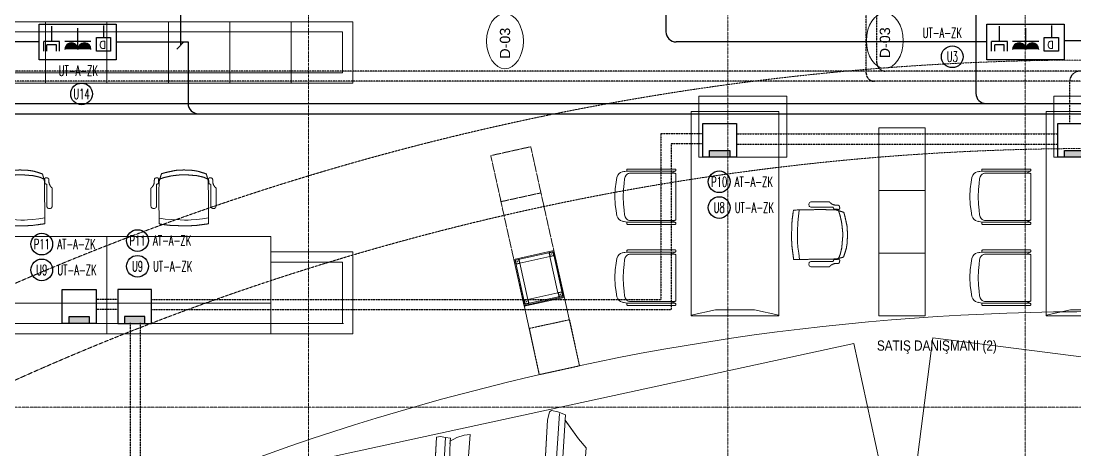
# Model space of a CAD drawing. Extents: x -1439 to 23780, y -1362 to 4476.
# Drawn here: x 3042 to 4071, y 1943 to 2362 of the extents above; entities that cross this region are included whole.
import ezdxf
from ezdxf.enums import TextEntityAlignment as Align

# ---------------------------------------------------------------- set-up
doc = ezdxf.new("R2010")
doc.units = 0
doc.header["$MEASUREMENT"] = 0
for name, pattern in [('Audi$0$DASHDOT2', [0.5, 0.25, -0.125, 0, -0.125]), ('Audi$0$DOT2', [0.125, 0, -0.125]), ('Audi$0$HIDDEN', [0.375, 0.25, -0.125]), ('DASHED2', [0.375, 0.25, -0.125])]:
    doc.linetypes.add(name, pattern=pattern)
doc.layers.get('0').update_dxf_attribs({"color": 9, "lineweight": 9})
for name, color, linetype, lineweight in [('Audi$0$04', 8, 'Continuous', 9), ('Audi$0$05', 8, 'Continuous', 9), ('Audi$0$06D', 8, 'Continuous', 9), ('Audi$0$10', 8, 'Continuous', 9), ('Audi$0$11', 8, 'Continuous', 9), ('Audi$0$20', 8, 'Audi$0$DOT2', 9), ('Audi$0$21', 8, 'Continuous', 9), ('Audi$0$22', 8, 'Continuous', 9), ('Audi$0$24', 8, 'Audi$0$DASHDOT2', 9), ('Audi$0$35', 8, 'Continuous', 9), ('E-1x8 W ACİL ÇIKIŞ ARMATÜRÜ (TİP1)', 7, 'Continuous', 30), ('E-DATA PRİZİ (RJ45)', 7, 'Continuous', 30), ('E-DÖŞEME (ŞAP İÇİ) PRİZ KUTUSU', 7, 'Continuous', 30), ('E-KABLO', 7, 'Continuous', 30), ('E-LINYE', 7, 'Continuous', 30), ('E-TV PRİZİ', 7, 'Continuous', 30), ('E-YAZI', 7, 'Continuous', 30), ('E-ÇİFTLİ UPS PRİZ', 7, 'Continuous', 30)]:
    doc.layers.add(name, color=color, linetype=linetype, lineweight=lineweight)
doc.styles.add('Audi$0$Arial', font='arial.ttf', dxfattribs={"height": 2.5})
doc.styles.add('Audi$0$MuuM_TEXT-STANDART', font='ARIALN.TTF')
doc.styles.add('E-YAZI', font='txttw.shx')

# ---------------------------------------------------------------- blocks, each defined once
blk = doc.blocks.new('Audi$0$0_doorno')
blk.add_lwpolyline([(4.5, 0), (12.5, 0)])
blk.add_ellipse((-0.89, 0), major_axis=(-5.39, 0), ratio=0.666667)
at = {"style": 'Audi$0$Arial'}
blk.add_attdef('YUKSEKLIK', text='', height=2, dxfattribs=at).set_placement((5, 12.3), align=Align.TOP_LEFT)
blk.add_attdef('KAPINO', text='', height=2, dxfattribs=at).set_placement((0, 0), align=Align.MIDDLE)
blk.add_attdef('GENISLIK', text='', height=2, dxfattribs=at).set_placement((5, -3.79), align=Align.BOTTOM_LEFT)
blk = doc.blocks.new('Audi$0$Group-322-1')
for p, q in [((384781.331, 69370.21), (384781.297, 69370.16)), ((384781.574, 69369.974), (384781.331, 69370.21)), ((384781.27, 69370.092), (384781.256, 69370.017)), ((384781.297, 69370.16), (384781.27, 69370.092)), ((384781.199, 69370.005), (384781.162, 69369.973)), ((384781.235, 69370.037), (384781.199, 69370.005)), ((384781.784, 69369.471), (384781.2, 69370.004)), ((384781.256, 69370.017), (384781.235, 69370.037)), ((384781.962, 69369.394), (384781.256, 69370.017)), ((384781.256, 69370.017), (384781.275, 69369.999)), ((384781.162, 69369.973), (384781.141, 69369.938)), ((384781.141, 69369.938), (384781.692, 69369.435)), ((384781.654, 69369.869), (384781.574, 69369.974)), ((384781.782, 69369.661), (384781.654, 69369.869)), ((384781.944, 69369.425), (384781.782, 69369.661)), ((384781.618, 69369.395), (384781.623, 69369.411)), ((384781.649, 69369.362), (384781.618, 69369.395)), ((384781.623, 69369.411), (384781.792, 69369.469)), ((384781.794, 69369.385), (384781.689, 69369.359)), ((384781.766, 69369.381), (384781.946, 69369.218)), ((384781.792, 69369.469), (384781.801, 69369.465)), ((384781.823, 69369.391), (384781.794, 69369.385)), ((384781.801, 69369.465), (384781.832, 69369.419)), ((384781.889, 69369.363), (384781.823, 69369.391)), ((384781.824, 69369.445), (384781.838, 69369.456)), ((384781.832, 69369.419), (384781.873, 69369.405)), ((384781.838, 69369.456), (384781.862, 69369.443)), ((384781.862, 69369.443), (384781.899, 69369.418)), ((384781.899, 69369.418), (384781.921, 69369.385)), ((384781.918, 69369.372), (384781.908, 69369.362)), ((384781.921, 69369.385), (384781.918, 69369.372)), ((384781.986, 69369.36), (384781.944, 69369.425)), ((384781.689, 69369.359), (384781.649, 69369.362)), ((384781.908, 69369.362), (384781.889, 69369.363)), ((384781.969, 69369.308), (384781.911, 69369.361)), ((384781.963, 69369.23), (384782.008, 69369.309)), ((384781.966, 69369.236), (384781.97, 69369.326)), ((384781.97, 69369.326), (384781.986, 69369.36)), ((384781.998, 69369.329), (384781.977, 69369.348)), ((384782.008, 69369.309), (384781.998, 69369.329))]:
    blk.add_line(p, q)
blk.add_lwpolyline([(384781.331, 69370.21), (384781.574, 69369.974), (384781.654, 69369.869), (384781.782, 69369.661), (384781.944, 69369.425), (384781.986, 69369.36), (384781.98, 69369.346), (384781.998, 69369.329), (384782.008, 69369.309), (384781.966, 69369.236), (384781.946, 69369.218), (384781.769, 69369.379), (384781.689, 69369.359), (384781.649, 69369.362), (384781.618, 69369.395), (384781.623, 69369.411), (384781.692, 69369.435), (384781.141, 69369.938), (384781.162, 69369.973), (384781.199, 69370.005), (384781.235, 69370.037), (384781.256, 69370.017), (384781.27, 69370.092), (384781.297, 69370.16)], close=True)
blk = doc.blocks.new('Audi$0$Group-324-1')
for p, q in [((384781.773, 69371.05), (384781.703, 69371.012)), ((384782.494, 69370.288), (384781.725, 69371.016)), ((384782.537, 69370.334), (384781.773, 69371.05)), ((384781.652, 69370.974), (384781.65, 69370.95)), ((384781.65, 69370.95), (384781.701, 69370.882)), ((384781.703, 69371.012), (384781.652, 69370.974)), ((384781.806, 69371.015), (384782.032, 69371)), ((384782.032, 69371), (384782.15, 69371.001)), ((384782.15, 69371.001), (384782.614, 69370.557)), ((384781.701, 69370.882), (384782.437, 69370.206)), ((384782.614, 69370.557), (384782.554, 69370.462)), ((384782.554, 69370.462), (384782.508, 69370.36))]:
    blk.add_line(p, q)
blk.add_lwpolyline([(384782.614, 69370.557), (384782.15, 69371.001), (384782.032, 69371), (384781.811, 69371.015), (384781.773, 69371.05), (384781.703, 69371.012), (384781.652, 69370.974), (384781.65, 69370.95), (384781.701, 69370.882), (384782.437, 69370.206), (384782.513, 69370.356), (384782.508, 69370.36), (384782.554, 69370.462)], close=True)
blk = doc.blocks.new('Audi$0$p-audi_arac')
at = {"layer": 'Audi$0$06D', "lineweight": 0, "flags": 128}
blk.add_lwpolyline([(695.6, 0.8), (-4.4, 0.8), (-4.4, 400.8), (695.6, 400.8)], close=True, dxfattribs=at)
at = {"xscale": 99.99999999999999, "yscale": 99.99999999999999, "zscale": 99.99999999999999, "rotation": 117.1763778173342}
for name in ['Audi$0$Group-324-1', 'Audi$0$Group-322-1']:
    blk.add_blockref(name, (23745751, -31061967.8), dxfattribs=at)
blk = doc.blocks.new('Audi$0$Group-258-1')
at = {"linetype": 'Continuous'}
for p, q in [((384800.098, 69164.505), (384800.094, 69164.508)), ((384800.71, 69164.505), (384800.715, 69164.508)), ((384800.226, 69164.399), (384800.167, 69164.408)), ((384800.289, 69164.394), (384800.226, 69164.399)), ((384800.372, 69164.39), (384800.289, 69164.394)), ((384800.414, 69164.389), (384800.372, 69164.39)), ((384800.45, 69164.389), (384800.414, 69164.389)), ((384800.479, 69164.391), (384800.45, 69164.389)), ((384800.53, 69164.394), (384800.479, 69164.391)), ((384800.59, 69164.402), (384800.53, 69164.394)), ((384800.649, 69164.41), (384800.59, 69164.402))]:
    blk.add_line(p, q, dxfattribs=at)
at = {"linetype": 'Continuous', "flags": 128}
for points in [[(384800.086, 69164.7), (384800.086, 69164.641), (384800.086, 69164.641)], [(384800.722, 69164.7), (384800.722, 69164.641), (384800.722, 69164.641)], [(384800.086, 69164.641), (384800.086, 69164.526), (384800.086, 69164.641)], [(384800.14, 69164.526), (384800.14, 69164.641), (384800.14, 69164.641)], [(384800.669, 69164.526), (384800.669, 69164.641), (384800.669, 69164.641)], [(384800.722, 69164.641), (384800.722, 69164.526), (384800.722, 69164.641)], [(384800.086, 69164.526), (384800.086, 69164.526), (384800.087, 69164.52)], [(384800.086, 69164.526), (384800.087, 69164.52), (384800.087, 69164.52)], [(384800.087, 69164.52), (384800.087, 69164.52), (384800.089, 69164.514)], [(384800.087, 69164.52), (384800.089, 69164.514), (384800.089, 69164.514)], [(384800.089, 69164.514), (384800.089, 69164.514), (384800.093, 69164.509)], [(384800.089, 69164.514), (384800.094, 69164.508), (384800.093, 69164.509)], [(384800.098, 69164.505), (384800.098, 69164.505), (384800.103, 69164.503)], [(384800.098, 69164.505), (384800.103, 69164.503), (384800.103, 69164.503)], [(384800.103, 69164.503), (384800.103, 69164.503), (384800.11, 69164.501)], [(384800.103, 69164.503), (384800.11, 69164.501), (384800.11, 69164.501)], [(384800.11, 69164.501), (384800.11, 69164.501), (384800.116, 69164.501)], [(384800.11, 69164.501), (384800.116, 69164.501), (384800.116, 69164.501)], [(384800.116, 69164.501), (384800.116, 69164.501), (384800.122, 69164.503)], [(384800.116, 69164.501), (384800.122, 69164.503), (384800.122, 69164.503)], [(384800.122, 69164.503), (384800.122, 69164.503), (384800.128, 69164.505)], [(384800.122, 69164.503), (384800.128, 69164.505), (384800.128, 69164.505)], [(384800.128, 69164.505), (384800.128, 69164.505), (384800.133, 69164.509)], [(384800.128, 69164.505), (384800.133, 69164.509), (384800.133, 69164.509)], [(384800.133, 69164.509), (384800.133, 69164.509), (384800.136, 69164.514)], [(384800.133, 69164.509), (384800.136, 69164.514), (384800.136, 69164.514)], [(384800.136, 69164.514), (384800.136, 69164.514), (384800.139, 69164.52)], [(384800.136, 69164.514), (384800.139, 69164.52), (384800.139, 69164.52)], [(384800.139, 69164.52), (384800.139, 69164.52), (384800.14, 69164.526)], [(384800.139, 69164.52), (384800.14, 69164.526), (384800.14, 69164.526)], [(384800.669, 69164.52), (384800.669, 69164.52), (384800.669, 69164.526)], [(384800.669, 69164.52), (384800.669, 69164.526), (384800.669, 69164.526)], [(384800.672, 69164.514), (384800.672, 69164.514), (384800.669, 69164.52)], [(384800.672, 69164.514), (384800.669, 69164.52), (384800.669, 69164.52)], [(384800.675, 69164.509), (384800.675, 69164.509), (384800.672, 69164.514)], [(384800.675, 69164.509), (384800.672, 69164.514), (384800.672, 69164.514)], [(384800.68, 69164.505), (384800.68, 69164.505), (384800.675, 69164.509)], [(384800.68, 69164.505), (384800.675, 69164.509), (384800.675, 69164.509)], [(384800.686, 69164.503), (384800.686, 69164.503), (384800.68, 69164.505)], [(384800.686, 69164.503), (384800.68, 69164.505), (384800.68, 69164.505)], [(384800.692, 69164.501), (384800.692, 69164.501), (384800.686, 69164.503)], [(384800.692, 69164.501), (384800.686, 69164.503), (384800.686, 69164.503)], [(384800.699, 69164.501), (384800.699, 69164.501), (384800.692, 69164.501)], [(384800.699, 69164.501), (384800.692, 69164.501), (384800.692, 69164.501)], [(384800.705, 69164.503), (384800.705, 69164.503), (384800.699, 69164.501)], [(384800.705, 69164.503), (384800.699, 69164.501), (384800.699, 69164.501)], [(384800.711, 69164.505), (384800.711, 69164.505), (384800.705, 69164.503)], [(384800.711, 69164.505), (384800.705, 69164.503), (384800.705, 69164.503)], [(384800.719, 69164.514), (384800.719, 69164.514), (384800.715, 69164.509)], [(384800.719, 69164.514), (384800.715, 69164.508), (384800.715, 69164.509)], [(384800.721, 69164.52), (384800.721, 69164.52), (384800.719, 69164.514)], [(384800.721, 69164.52), (384800.719, 69164.514), (384800.719, 69164.514)], [(384800.722, 69164.526), (384800.722, 69164.526), (384800.721, 69164.52)], [(384800.722, 69164.526), (384800.721, 69164.52), (384800.721, 69164.52)]]:
    blk.add_lwpolyline(points, close=True, dxfattribs=at)
at = {"linetype": 'Continuous'}
for points in [[(384800.327, 69164.875), (384800.279, 69164.864), (384800.231, 69164.854)], [(384800.407, 69164.879), (384800.367, 69164.877), (384800.327, 69164.875)], [(384800.493, 69164.875), (384800.45, 69164.877), (384800.407, 69164.879)], [(384800.543, 69164.867), (384800.518, 69164.871), (384800.493, 69164.875)], [(384800.118, 69164.757), (384800.118, 69164.788), (384800.126, 69164.801), (384800.148, 69164.803)], [(384800.148, 69164.803), (384800.152, 69164.803), (384800.162, 69164.794)], [(384800.159, 69164.771), (384800.158, 69164.759), (384800.158, 69164.746)], [(384800.162, 69164.794), (384800.16, 69164.783), (384800.159, 69164.771)], [(384800.166, 69164.768), (384800.164, 69164.698), (384800.162, 69164.627)], [(384800.189, 69164.843), (384800.177, 69164.806), (384800.166, 69164.768)], [(384800.211, 69164.804), (384800.191, 69164.797), (384800.171, 69164.79)], [(384800.231, 69164.854), (384800.21, 69164.848), (384800.189, 69164.843)], [(384800.275, 69164.819), (384800.243, 69164.811), (384800.211, 69164.804)], [(384800.325, 69164.826), (384800.3, 69164.823), (384800.275, 69164.819)], [(384800.384, 69164.832), (384800.355, 69164.829), (384800.325, 69164.826)], [(384800.431, 69164.832), (384800.407, 69164.832), (384800.384, 69164.832)], [(384800.487, 69164.827), (384800.459, 69164.829), (384800.431, 69164.832)], [(384800.536, 69164.823), (384800.511, 69164.825), (384800.487, 69164.827)], [(384800.592, 69164.81), (384800.564, 69164.816), (384800.536, 69164.823)], [(384800.627, 69164.84), (384800.585, 69164.854), (384800.543, 69164.867)], [(384800.637, 69164.792), (384800.605, 69164.807), (384800.592, 69164.81)], [(384800.645, 69164.772), (384800.636, 69164.806), (384800.627, 69164.84)], [(384800.649, 69164.475), (384800.647, 69164.623), (384800.645, 69164.772)], [(384800.66, 69164.803), (384800.656, 69164.803), (384800.647, 69164.794)], [(384800.647, 69164.794), (384800.648, 69164.783), (384800.65, 69164.771)], [(384800.65, 69164.771), (384800.65, 69164.759), (384800.65, 69164.746)], [(384800.69, 69164.757), (384800.69, 69164.788), (384800.682, 69164.801), (384800.66, 69164.803)], [(384800.085, 69164.701), (384800.113, 69164.721), (384800.118, 69164.757)], [(384800.158, 69164.746), (384800.149, 69164.742), (384800.14, 69164.738)], [(384800.14, 69164.738), (384800.14, 69164.69), (384800.14, 69164.641)], [(384800.65, 69164.746), (384800.659, 69164.742), (384800.669, 69164.738)], [(384800.669, 69164.738), (384800.669, 69164.69), (384800.669, 69164.641)], [(384800.723, 69164.701), (384800.696, 69164.721), (384800.69, 69164.757)], [(384800.162, 69164.627), (384800.164, 69164.489), (384800.167, 69164.352)], [(384800.649, 69164.353), (384800.649, 69164.414), (384800.649, 69164.475)], [(384800.53, 69164.337), (384800.59, 69164.345), (384800.649, 69164.353)], [(384800.167, 69164.352), (384800.23, 69164.341), (384800.278, 69164.337)], [(384800.278, 69164.337), (384800.343, 69164.335), (384800.407, 69164.332)], [(384800.407, 69164.332), (384800.429, 69164.332), (384800.45, 69164.332)], [(384800.45, 69164.332), (384800.49, 69164.335), (384800.53, 69164.337)]]:
    blk.add_open_spline(points, degree=2, dxfattribs=at)
blk = doc.blocks.new('Audi$0$p-recep_audi')
at = {"linetype": 'Continuous'}
for p, q in [((10, -10), (10, -60)), ((10, -10), (50, -10)), ((50, -10), (50, -60)), ((10, -120), (10, -60)), ((50, -120), (50, -60)), ((10, -180), (10, -120)), ((50, -180), (50, -120)), ((10, -240), (10, -180)), ((50, -240), (50, -180)), ((10, -300), (10, -240)), ((50, -300), (50, -240)), ((10, -360), (10, -300)), ((50, -360), (50, -300)), ((10, -420), (10, -360)), ((50, -420), (50, -360)), ((10, -470), (10, -420)), ((50, -470), (50, -420)), ((50, -470), (10, -470))]:
    blk.add_line(p, q, dxfattribs=at)
at = {"color": 7, "linetype": 'Continuous', "lineweight": 5}
for p, q in [((235, -80), (235, -10)), ((295, -10), (235, -10)), ((295, -80), (295, -9)), ((295, -470), (295, -240)), ((235, -470), (235, -400)), ((295, -470), (235, -470))]:
    blk.add_line(p, q, dxfattribs=at)
for points in [[(0, -480), (0, 0), (60, 0), (60, -480)], [(225, -400), (225, -480), (305, -480), (305, 0), (225, 0), (225, -80), (210, -80), (210, -400)]]:
    blk.add_lwpolyline(points, close=True)
at = {"linetype": 'Continuous', "flags": 128}
for points in [[(0, -60), (0, 0), (60, 0), (60, -60)], [(0, -120), (0, -60), (60, -60), (60, -120)], [(0, -180), (0, -120), (60, -120), (60, -180)], [(0, -240), (0, -180), (60, -180), (60, -240)], [(0, -300), (0, -240), (60, -240), (60, -300)], [(0, -360), (0, -300), (60, -300), (60, -360)], [(0, -420), (0, -360), (60, -360), (60, -420)], [(61.5, -490), (61.5, -370), (66.5, -370), (66.5, -490)], [(0, -480), (0, -420), (60, -420), (60, -480)]]:
    blk.add_lwpolyline(points, close=True, dxfattribs=at)
at = {"linetype": 'Continuous', "lineweight": 5, "flags": 128}
for points in [[(225, -80), (225, 0), (305, 0), (305, -80)], [(295, -240), (210, -240), (210, -80), (295, -80)], [(305, -240), (275, -240), (275, -80), (305, -80)], [(295, -400), (210, -400), (210, -240), (295, -240)], [(305, -400), (275, -400), (275, -240), (305, -240)], [(225, -480), (225, -400), (305, -400), (305, -480)]]:
    blk.add_lwpolyline(points, close=True, dxfattribs=at)
at = {"linetype": 'Continuous', "lineweight": 5}
for points in [[(225, -80), (305, -80)], [(305, -80), (225, -80)], [(305, -240), (225, -240)]]:
    blk.add_lwpolyline(points, dxfattribs=at)
at = {"color": 7, "xscale": 100, "yscale": 100, "zscale": 100, "rotation": 89.99999999999999}
for p in [(6916632.8, -38480205.6), (6916632.8, -38480365.6)]:
    blk.add_blockref('Audi$0$Group-258-1', p, dxfattribs=at)
blk = doc.blocks.new('Audi$0$Group-41-1')
for p, q in [((384804.565, 69162.035), (384804.565, 69161.585)), ((384805.178, 69162.035), (384804.565, 69162.035)), ((384805.178, 69161.585), (384805.178, 69162.035)), ((384804.565, 69161.585), (384805.178, 69161.585))]:
    blk.add_line(p, q)
at = {"flags": 128}
blk.add_lwpolyline([(384804.565, 69162.035), (384805.178, 69162.035), (384805.178, 69161.585), (384804.565, 69161.585)], close=True, dxfattribs=at)
blk = doc.blocks.new('Audi$0$Group-42-1')
at = {"layer": 'Audi$0$05', "color": 7}
for p in [(-1.227, 0), (-0.613, 0), (0, 0)]:
    blk.add_blockref('Audi$0$Group-41-1', p, dxfattribs=at)
blk = doc.blocks.new('Audi$0$Group-32-1')
for p, q in [((384804.552, 69159.371), (384804.573, 69159.336)), ((384804.574, 69159.372), (384804.573, 69159.372)), ((384804.573, 69159.372), (384804.573, 69159.371)), ((384804.573, 69159.371), (384804.573, 69159.371)), ((384804.573, 69159.371), (384804.573, 69159.37)), ((384804.573, 69159.37), (384804.573, 69159.37)), ((384804.573, 69159.37), (384804.573, 69159.369)), ((384804.573, 69159.369), (384804.573, 69159.369)), ((384804.573, 69159.369), (384804.573, 69158.924)), ((384804.575, 69159.374), (384804.574, 69159.374)), ((384804.574, 69159.374), (384804.574, 69159.374)), ((384804.574, 69159.374), (384804.574, 69159.373)), ((384804.574, 69159.373), (384804.574, 69159.373)), ((384804.574, 69159.373), (384804.574, 69159.372)), ((384804.576, 69159.376), (384804.575, 69159.375)), ((384804.575, 69159.375), (384804.575, 69159.375)), ((384804.575, 69159.375), (384804.575, 69159.374)), ((384804.577, 69159.377), (384804.576, 69159.376)), ((384804.576, 69159.376), (384804.576, 69159.376)), ((384804.576, 69159.376), (384804.576, 69159.376)), ((384804.578, 69159.377), (384804.577, 69159.377)), ((384804.577, 69159.377), (384804.577, 69159.377)), ((384804.577, 69159.377), (384804.577, 69159.377)), ((384804.579, 69159.378), (384804.578, 69159.378)), ((384804.578, 69159.378), (384804.578, 69159.377)), ((384804.58, 69159.378), (384804.579, 69159.378)), ((384804.579, 69159.378), (384804.579, 69159.378)), ((384804.581, 69159.379), (384804.58, 69159.378)), ((384804.58, 69159.378), (384804.58, 69159.378)), ((384804.582, 69159.379), (384804.581, 69159.379)), ((384804.581, 69159.379), (384804.581, 69159.379)), ((384804.583, 69159.379), (384804.582, 69159.379)), ((384804.582, 69159.379), (384804.582, 69159.379)), ((384805.023, 69159.379), (384804.583, 69159.379)), ((384804.583, 69159.379), (384804.583, 69159.379)), ((384805.024, 69159.379), (384805.023, 69159.379)), ((384805.023, 69159.379), (384805.023, 69159.379)), ((384805.025, 69159.379), (384805.024, 69159.379)), ((384805.024, 69159.379), (384805.024, 69159.379)), ((384805.026, 69159.378), (384805.025, 69159.379)), ((384805.025, 69159.379), (384805.025, 69159.379)), ((384805.027, 69159.378), (384805.026, 69159.378)), ((384805.026, 69159.378), (384805.026, 69159.378)), ((384805.028, 69159.378), (384805.027, 69159.378)), ((384805.027, 69159.378), (384805.027, 69159.378)), ((384805.028, 69159.377), (384805.028, 69159.378)), ((384805.029, 69159.377), (384805.028, 69159.377)), ((384805.03, 69159.376), (384805.029, 69159.377)), ((384805.029, 69159.377), (384805.029, 69159.377)), ((384805.029, 69159.377), (384805.029, 69159.377)), ((384805.031, 69159.375), (384805.03, 69159.376)), ((384805.03, 69159.376), (384805.03, 69159.376)), ((384805.03, 69159.376), (384805.03, 69159.376)), ((384805.031, 69159.374), (384805.031, 69159.375)), ((384805.031, 69159.375), (384805.031, 69159.375)), ((384805.032, 69159.374), (384805.031, 69159.374)), ((384805.032, 69159.373), (384805.032, 69159.374)), ((384805.032, 69159.374), (384805.032, 69159.374)), ((384805.032, 69159.372), (384805.032, 69159.373)), ((384805.032, 69159.373), (384805.032, 69159.373)), ((384805.033, 69159.372), (384805.032, 69159.372)), ((384805.052, 69159.372), (384805.033, 69159.334)), ((384805.033, 69159.371), (384805.033, 69159.372)), ((384805.033, 69159.37), (384805.033, 69159.371)), ((384805.033, 69159.371), (384805.033, 69159.371)), ((384805.033, 69159.369), (384805.033, 69159.37)), ((384805.033, 69159.37), (384805.033, 69159.37)), ((384805.033, 69158.932), (384805.033, 69159.369)), ((384805.033, 69159.369), (384805.033, 69159.369)), ((384804.552, 69158.899), (384804.558, 69158.862)), ((384805.033, 69158.932), (384805.033, 69158.932)), ((384805.052, 69158.899), (384805.042, 69158.862))]:
    blk.add_line(p, q)
at = {"flags": 128}
for points in [[(384804.531, 69158.909), (384804.531, 69158.909), (384804.531, 69158.908), (384804.531, 69158.908), (384804.531, 69158.907), (384804.531, 69158.907), (384804.531, 69158.906), (384804.532, 69158.906), (384804.532, 69158.905), (384804.532, 69158.905), (384804.532, 69158.904), (384804.532, 69158.904), (384804.533, 69158.904), (384804.533, 69158.903), (384804.533, 69158.903), (384804.534, 69158.902), (384804.534, 69158.902), (384804.534, 69158.902), (384804.535, 69158.901), (384804.535, 69158.901), (384804.535, 69158.901), (384804.536, 69158.901), (384804.536, 69158.9), (384804.537, 69158.9), (384804.537, 69158.9), (384804.538, 69158.9), (384804.538, 69158.9), (384804.539, 69158.899), (384804.539, 69158.899), (384804.539, 69158.899), (384804.54, 69158.899), (384804.54, 69158.899), (384804.541, 69158.899), (384804.552, 69158.899), (384804.552, 69159.369), (384804.552, 69159.369), (384804.552, 69159.37), (384804.552, 69159.37), (384804.551, 69159.371), (384804.551, 69159.371), (384804.551, 69159.372), (384804.551, 69159.372), (384804.551, 69159.373), (384804.551, 69159.373), (384804.55, 69159.374), (384804.55, 69159.374), (384804.55, 69159.374), (384804.55, 69159.375), (384804.549, 69159.375), (384804.549, 69159.376), (384804.549, 69159.376), (384804.548, 69159.376), (384804.548, 69159.377), (384804.548, 69159.377), (384804.547, 69159.377), (384804.547, 69159.377), (384804.546, 69159.378), (384804.546, 69159.378), (384804.545, 69159.378), (384804.545, 69159.378), (384804.545, 69159.378), (384804.544, 69159.379), (384804.544, 69159.379), (384804.543, 69159.379), (384804.543, 69159.379), (384804.542, 69159.379), (384804.542, 69159.379), (384804.536, 69159.379), (384804.536, 69159.379), (384804.535, 69159.379), (384804.535, 69159.379), (384804.535, 69159.379), (384804.535, 69159.379), (384804.534, 69159.379), (384804.534, 69159.379), (384804.534, 69159.379), (384804.534, 69159.378), (384804.534, 69159.378), (384804.533, 69159.378), (384804.533, 69159.378), (384804.533, 69159.378), (384804.533, 69159.378), (384804.533, 69159.378), (384804.532, 69159.377), (384804.532, 69159.377), (384804.532, 69159.377), (384804.532, 69159.377), (384804.532, 69159.377), (384804.532, 69159.376), (384804.532, 69159.376), (384804.531, 69159.376), (384804.531, 69159.376), (384804.531, 69159.376), (384804.531, 69159.375), (384804.531, 69159.375), (384804.531, 69159.375), (384804.531, 69159.375), (384804.531, 69159.374), (384804.531, 69159.374), (384804.531, 69159.374), (384804.531, 69158.909)], [(384805.052, 69158.899), (384805.063, 69158.899), (384805.063, 69158.899), (384805.064, 69158.899), (384805.064, 69158.899), (384805.065, 69158.899), (384805.065, 69158.899), (384805.066, 69158.9), (384805.066, 69158.9), (384805.067, 69158.9), (384805.067, 69158.9), (384805.067, 69158.9), (384805.068, 69158.901), (384805.068, 69158.901), (384805.069, 69158.901), (384805.069, 69158.901), (384805.069, 69158.902), (384805.07, 69158.902), (384805.07, 69158.902), (384805.071, 69158.903), (384805.071, 69158.903), (384805.071, 69158.904), (384805.071, 69158.904), (384805.072, 69158.904), (384805.072, 69158.905), (384805.072, 69158.905), (384805.072, 69158.906), (384805.072, 69158.906), (384805.072, 69158.907), (384805.073, 69158.907), (384805.073, 69158.908), (384805.073, 69158.908), (384805.073, 69158.909), (384805.073, 69158.909), (384805.073, 69159.369), (384805.073, 69159.369), (384805.073, 69159.37), (384805.073, 69159.37), (384805.073, 69159.371), (384805.072, 69159.371), (384805.072, 69159.372), (384805.072, 69159.372), (384805.072, 69159.373), (384805.072, 69159.373), (384805.072, 69159.374), (384805.071, 69159.374), (384805.071, 69159.374), (384805.071, 69159.375), (384805.071, 69159.375), (384805.07, 69159.376), (384805.07, 69159.376), (384805.069, 69159.376), (384805.069, 69159.377), (384805.069, 69159.377), (384805.068, 69159.377), (384805.068, 69159.377), (384805.067, 69159.378), (384805.067, 69159.378), (384805.067, 69159.378), (384805.066, 69159.378), (384805.066, 69159.378), (384805.065, 69159.379), (384805.065, 69159.379), (384805.064, 69159.379), (384805.064, 69159.379), (384805.063, 69159.379), (384805.063, 69159.379), (384805.062, 69159.379), (384805.062, 69159.379), (384805.061, 69159.379), (384805.061, 69159.379), (384805.06, 69159.379), (384805.06, 69159.379), (384805.059, 69159.378), (384805.059, 69159.378), (384805.058, 69159.378), (384805.058, 69159.378), (384805.057, 69159.378), (384805.057, 69159.377), (384805.057, 69159.377), (384805.056, 69159.377), (384805.056, 69159.377), (384805.055, 69159.376), (384805.055, 69159.376), (384805.055, 69159.376), (384805.054, 69159.375), (384805.054, 69159.375), (384805.054, 69159.374), (384805.053, 69159.374), (384805.053, 69159.374), (384805.053, 69159.373), (384805.053, 69159.373), (384805.053, 69159.372), (384805.053, 69159.372), (384805.052, 69159.371), (384805.052, 69159.371), (384805.052, 69159.37), (384805.052, 69159.37), (384805.052, 69159.369), (384805.052, 69159.369), (384805.052, 69158.899)]]:
    blk.add_lwpolyline(points, close=True, dxfattribs=at)
for points in [[(384804.531, 69158.909, 0.414214), (384804.541, 69158.899), (384804.552, 69158.899), (384804.552, 69159.369, 0.414214), (384804.542, 69159.379), (384804.536, 69159.379, 0.414214), (384804.531, 69159.374)], [(384805.052, 69158.899), (384805.063, 69158.899, 0.414214), (384805.073, 69158.909), (384805.073, 69159.369, 0.414214), (384805.063, 69159.379), (384805.062, 69159.379, 0.414214), (384805.052, 69159.369)]]:
    blk.add_lwpolyline(points, format="xyb", close=True, dxfattribs=at)
blk.add_lwpolyline([(384805.033, 69158.932), (384805.033, 69159.369, 0.414214), (384805.023, 69159.379), (384804.583, 69159.379, 0.414214), (384804.573, 69159.369), (384804.573, 69158.924), (384804.574, 69158.92)], format="xyb", dxfattribs=at)
for points in [[(384804.573, 69158.932), (384804.573, 69158.924), (384804.575, 69158.914), (384804.58, 69158.903), (384804.59, 69158.893), (384804.606, 69158.884), (384804.626, 69158.878), (384804.672, 69158.872), (384804.731, 69158.867), (384804.803, 69158.864)], [(384805.033, 69158.932), (384805.033, 69158.924), (384805.031, 69158.914), (384805.026, 69158.903), (384805.016, 69158.893), (384805, 69158.884), (384804.98, 69158.878), (384804.934, 69158.872), (384804.875, 69158.867), (384804.803, 69158.864)], [(384804.557, 69158.881), (384804.557, 69158.869), (384804.559, 69158.855), (384804.565, 69158.839), (384804.575, 69158.824), (384804.592, 69158.811), (384804.613, 69158.803), (384804.661, 69158.794), (384804.724, 69158.786), (384804.8, 69158.783)], [(384805.043, 69158.866), (384805.043, 69158.869), (384805.041, 69158.855), (384805.036, 69158.839), (384805.025, 69158.824), (384805.008, 69158.811), (384804.988, 69158.803), (384804.939, 69158.794), (384804.877, 69158.786), (384804.8, 69158.783)]]:
    blk.add_lwpolyline(points, dxfattribs=at)
blk = doc.blocks.new('Audi$0$p-ma-audi')
for p, q in [((-7.6, 155.2), (-7.6, 200)), ((-85.7, 155.2), (-7.6, 155.2))]:
    blk.add_line(p, q)
at = {"flags": 128}
for points in [[(-7.6, 200), (-7.6, 215), (-93.5, 215), (-93.5, 155.2), (-85.7, 155.2)], [(-85.7, 0), (-85.7, 0.9), (-61.9, 5.9), (-23.6, 5.9), (0, 0.7), (0, 0), (-85.7, 0)]]:
    blk.add_lwpolyline(points, dxfattribs=at)
for points in [[(-85.7, 200), (-85.7, 0), (0, 0), (0, 200), (-85.7, 200)], [(-85.7, 200), (-85.7, 0), (0, 0), (0, 200)]]:
    blk.add_lwpolyline(points, close=True, dxfattribs=at)
blk = doc.blocks.new('Audi$0$Prf-40x40')
for points in [[(1.5, -2), (-1.5, -2, -0.414214), (-2, -1.5), (-2, 1.5, -0.414214), (-1.5, 2), (1.5, 2, -0.414214), (2, 1.5), (2, -1.5, -0.414214)], [(1.5, -1.7), (-1.5, -1.7, -0.414214), (-1.7, -1.5), (-1.7, 1.5, -0.414214), (-1.5, 1.7), (1.5, 1.7, -0.414214), (1.7, 1.5), (1.7, -1.5, -0.414214)]]:
    blk.add_lwpolyline(points, format="xyb", close=True)
at = {"color": 252}
blk.add_point((0, 0), dxfattribs=at)
blk = doc.blocks.new('Audi$0$p-kolon_egik')
at = {"layer": 'Audi$0$06D'}
blk.add_lwpolyline([(-15, -33.1), (-15, 3.1), (15, 3.1), (15, -33.1)], close=True, dxfattribs=at)
for points in [[(-20, -38.1), (-20.2, -107.3)], [(20, -38.1), (20, -107.5)]]:
    blk.add_lwpolyline(points, dxfattribs=at)
at = {"layer": 'Audi$0$11'}
for points in [[(-20, -38.1), (-20, 8.1), (20, 8.1), (20, -38.1)], [(-19, -37.1), (-19, 7.1), (19, 7.1), (19, -37.1)]]:
    blk.add_lwpolyline(points, close=True, dxfattribs=at)
at = {"layer": 'Audi$0$20'}
blk.add_lwpolyline([(-19.9, 112), (20.1, 112), (20, 65.8), (-19.9, 65.9)], close=True, dxfattribs=at)
for points in [[(-20, 68.2), (-20, 8.1)], [(20, 8.1), (20, 68.2)]]:
    blk.add_lwpolyline(points, dxfattribs=at)
at = {"layer": 'Audi$0$20', "linetype": 'Audi$0$HIDDEN', "lineweight": 0}
blk.add_lwpolyline([(-20.2, -107.3), (20, -107.5), (20.3, -61.3), (-19.9, -61.1)], close=True, dxfattribs=at)
blk.add_point((-0.3, -107.3), dxfattribs=at)
at = {"layer": 'Audi$0$10', "xscale": -0.9999999999999996, "rotation": 89.95730796883646}
for p in [(-17, 5.1), (17, 5.1), (-17, -35.1), (17, -35.1)]:
    blk.add_blockref('Audi$0$Prf-40x40', p, dxfattribs=at)
blk = doc.blocks.new('Audi$0$P-AKS_AUDI')
at = {"layer": 'Audi$0$21', "linetype": 'Audi$0$DASHDOT2'}
blk.add_lwpolyline([(-990.27, -2497.9), (-990.27, -246.25)], dxfattribs=at)
at = {"layer": 'Audi$0$24'}
for points in [[(-1400, -2590), (-1400, 1250)], [(-700, -2590), (-700, 1250)], [(-3840, -800), (360, -800)]]:
    blk.add_lwpolyline(points, dxfattribs=at)
blk = doc.blocks.new('Audi$0$p-zemin kat')
at = {"layer": 'Audi$0$20', "linetype": 'Audi$0$HIDDEN', "lineweight": 0}
blk.add_arc((4088.6, -323.4), 2647.5, 80.457, 156.5549, dxfattribs=at)
at = {"rotation": 12.56669089965598}
blk.add_blockref('Audi$0$p-kolon_egik', (3544.4, 2125.8), dxfattribs=at)
at = {"layer": 'Audi$0$24'}
blk.add_blockref('Audi$0$P-AKS_AUDI', (4722.5, 2785), dxfattribs=at)
blk = doc.blocks.new('10_DÖŞEME (ŞAP İÇİ) PRİZ KUTUSU')
at = {"layer": 'E-DÖŞEME (ŞAP İÇİ) PRİZ KUTUSU'}
blk.add_hatch(color=5, dxfattribs=at).paths.add_polyline_path([(0.734, 0.216), (0.734, 0.706), (-0.734, 0.706), (-0.734, 0.216)])
at = {"layer": 'E-DÖŞEME (ŞAP İÇİ) PRİZ KUTUSU', "color": 5}
for points in [[(1.224, 2.664), (1.224, 0.216), (-1.224, 0.216), (-1.224, 2.664)], [(0.734, 0.706), (0.734, 0.216), (-0.734, 0.216), (-0.734, 0.706)]]:
    blk.add_lwpolyline(points, close=True, dxfattribs=at)
blk = doc.blocks.new('100_ÇİFTLİ UPS PRİZ')
at = {"layer": 'E-ÇİFTLİ UPS PRİZ', "color": 4}
for p, q in [((-2.4, 2.43), (2.4, 2.43)), ((0, 3.86), (0, 0))]:
    blk.add_line(p, q, dxfattribs=at)
at = {"layer": 'E-ÇİFTLİ UPS PRİZ', "color": 4, "const_width": 1.2}
for points in [[(-1.8, 3.85, 0.97398), (-0.6, 3.85, 0.97398)], [(0.6, 3.85, 0.97398), (1.8, 3.85, 0.97398)]]:
    blk.add_lwpolyline(points, format="xyb", dxfattribs=at)
at = {"layer": 'E-ÇİFTLİ UPS PRİZ', "color": 4}
for centre, start, end in [((-1.2, 3.87), 179.6083, 359.6083), ((1.2, 3.87), 180.3917, 0.3917)]:
    blk.add_arc(centre, 1.2, start, end, dxfattribs=at)
blk = doc.blocks.new('100_TV PRİZİ')
at = {"layer": 'E-TV PRİZİ', "color": 4}
for p, q in [((-1.23, 3.87), (-1.23, 2.4)), ((-0.74, 3.87), (-0.74, 2.89)), ((0.74, 3.87), (0.74, 2.89)), ((1.23, 3.87), (1.23, 2.4)), ((-1.23, 2.4), (1.23, 2.4)), ((-0.74, 2.89), (0.74, 2.89)), ((0, 2.4), (0, 0))]:
    blk.add_line(p, q, dxfattribs=at)
blk = doc.blocks.new('*U326')
at = {"layer": 'E-DATA PRİZİ (RJ45)', "color": 4}
blk.add_line((0, 0), (0, 2.1), dxfattribs=at)
blk.add_lwpolyline([(-1.23, 4.48), (1.23, 4.48), (1.23, 2.1), (-1.23, 2.1)], close=True, dxfattribs=at)
at = {"layer": 'E-DATA PRİZİ (RJ45)', "color": 3, "style": 'E-YAZI'}
blk.add_text('D', height=1.28, dxfattribs=at).set_placement((-0.44, 2.73))
blk = doc.blocks.new('E-ROTA-GRPRZ2')
at = {"layer": 'E-1x8 W ACİL ÇIKIŞ ARMATÜRÜ (TİP1)', "color": 1}
blk.add_lwpolyline([(-37.7, 34.9), (37.7, 34.9), (37.7, 0), (-37.7, 0)], close=True, dxfattribs=at)
at = {"layer": 'E-DATA PRİZİ (RJ45)', "xscale": 5.67, "yscale": 5.67, "zscale": 5.67}
blk.add_blockref('*U326', (-25.2, 1.2), dxfattribs=at)
at = {"layer": 'E-TV PRİZİ', "xscale": 6.3, "yscale": 6.3, "zscale": 6.3}
blk.add_blockref('100_TV PRİZİ', (25.4, 2), dxfattribs=at)
at = {"layer": 'E-ÇİFTLİ UPS PRİZ', "xscale": 5.322239999999999, "yscale": 5.322239999999999, "zscale": 5.322239999999999}
blk.add_blockref('100_ÇİFTLİ UPS PRİZ', (-0.2, 4.1), dxfattribs=at)

msp = doc.modelspace()

# ---------------------------------------------------------------- linework, layer by layer
at = {"layer": 'Audi$0$20', "linetype": 'Audi$0$HIDDEN', "lineweight": 0}
msp.add_lwpolyline([(1754.32, 730, -0.3422826), (4527.5, 2199.66, -0.3422826)], format="xyb", dxfattribs=at)
at = {"layer": 'Audi$0$35'}
msp.add_lwpolyline([(3523.09, 2129.33), (3562.13, 2138.03), (3572.36, 2092.16), (3533.32, 2083.45)], close=True, dxfattribs=at)
msp.add_arc((4088.57, -323.37), 2401.58, 85.46185, 153.71717, dxfattribs=at)
at = {"layer": 'E-KABLO', "color": 6}
for p, q in [((3974.37, 2798.09), (3974.37, 2291.72)), ((1987.87, 2281.72), (4537.5, 2281.72))]:
    msp.add_line(p, q, dxfattribs=at)
at = {"layer": 'E-KABLO', "color": 4}
for p, q in [((3671.72, 2581.08), (3671.72, 2351.9)), ((3059.5, 2341.9), (2661.79, 2341.9)), ((3134.89, 2341.9), (3205.03, 2341.9)), ((3205.03, 2341.9), (3205.03, 2281.72)), ((3985.17, 2341.9), (3681.72, 2341.9)), ((4180.4, 2342.98), (4060.56, 2342.98)), ((1997.87, 2271.72), (4728.91, 2271.72))]:
    msp.add_line(p, q, dxfattribs=at)
at = {"layer": 'E-KABLO', "color": 4, "linetype": 'DASHED2'}
for p, q in [((3867.25, 2311.43), (3867.25, 2529.43)), ((4695.02, 2303.43), (2762.89, 2303.43)), ((3676.85, 2242.15), (3676.85, 2080.22)), ((3706.99, 2242.15), (3676.85, 2242.15)), ((3740.78, 2241.92), (4054.51, 2241.92)), ((3136.26, 2080.22), (3115.26, 2080.22)), ((3170.06, 2080.22), (3676.85, 2080.22)), ((3158.31, 2067.27), (3158.31, 646.02))]:
    msp.add_line(p, q, dxfattribs=at)
at = {"layer": 'E-KABLO', "color": 6, "linetype": 'DASHED2'}
for p, q in [((3877.75, 2321.43), (3877.75, 2519.43)), ((4715.02, 2313.43), (2772.89, 2313.43)), ((4066.1, 2263.42), (4066.1, 2303.43)), ((3666.85, 2252.15), (3666.85, 2090.22)), ((3706.99, 2252.15), (3666.85, 2252.15)), ((3740.78, 2251.92), (4054.51, 2251.92)), ((3136.26, 2090.22), (3115.26, 2090.22)), ((3170.06, 2090.22), (3666.85, 2090.22)), ((3148.31, 2067.27), (3148.31, 636.02))]:
    msp.add_line(p, q, dxfattribs=at)
at = {"layer": 'E-KABLO', "color": 7, "linetype": 'Continuous'}
for centre in [(3951.35, 2327.47), (3100.99, 2291.04), (3723.69, 2205.19), (3723.69, 2179.97), (3062.13, 2144.25), (3155.58, 2147.77), (3155.58, 2122.55), (3062.13, 2119.03)]:
    msp.add_circle(centre, 10.61, dxfattribs=at)
at = {"layer": 'E-KABLO', "color": 4}
for centre in [(3681.72, 2351.9), (3215.03, 2281.72)]:
    msp.add_arc(centre, 10, 180, 270, dxfattribs=at)
at = {"layer": 'E-KABLO', "color": 6, "linetype": 'DASHED2'}
for centre, radius, start, end in [((3885.75, 2321.43), 8, 180, 270), ((4076.1, 2303.43), 10, 90, 180), ((3624.54, 2488.56), 771.77, 254.59093, 329.79321)]:
    msp.add_arc(centre, radius, start, end, dxfattribs=at)
at = {"layer": 'E-KABLO', "color": 4, "linetype": 'DASHED2'}
msp.add_arc((3875.25, 2311.43), 8, 180, 270, dxfattribs=at)
at = {"layer": 'E-KABLO', "color": 6}
msp.add_arc((3984.37, 2291.72), 10, 180, 270, dxfattribs=at)
at = {"layer": 'E-LINYE', "color": 7, "linetype": 'Continuous'}
for p, q in [((3197.48, 2370.22), (3197.48, 2338.46)), ((3201, 2342.02), (3193.97, 2334.91))]:
    msp.add_line(p, q, dxfattribs=at)

# ---------------------------------------------------------------- block references
at = {"layer": 'Audi$0$04'}
for p, rotation in [((4622.37, 1965.03), 172.6899395192608), ((3850.61, 2046.85), 192.238566149809)]:
    msp.add_blockref('Audi$0$p-audi_arac', p, dxfattribs=dict(at, rotation=rotation))
at = {"layer": 'Audi$0$05', "rotation": 270}
msp.add_blockref('Audi$0$p-recep_audi', (3365.76, 2361.67), dxfattribs=at)
at = {"layer": 'Audi$0$05', "color": 7, "xscale": -1}
for p in [(3696.33, 2074), (4043.06, 2074)]:
    msp.add_blockref('Audi$0$p-ma-audi', p, dxfattribs=at)
at = {"layer": 'Audi$0$05', "color": 7, "xscale": 100, "yscale": 100, "zscale": 100, "rotation": 270}
msp.add_blockref('Audi$0$Group-42-1', (-6912278.78, 38482591.84), dxfattribs=at)
at = {"layer": 'Audi$0$05', "color": 7, "extrusion": (0, 0, -1), "xscale": -100, "yscale": 100, "zscale": -100, "rotation": 90}
for name, p in [('Audi$0$Group-32-1', (6912256.46, 38482670.8)), ('Audi$0$Group-32-1', (6911909.74, 38482670.8)), ('Audi$0$Group-258-1', (6912638.88, 38482194.26)), ('Audi$0$Group-32-1', (6912256.46, 38482591.62)), ('Audi$0$Group-32-1', (6911909.74, 38482591.62))]:
    msp.add_blockref(name, p, dxfattribs=at)
at = {"layer": 'Audi$0$10'}
msp.add_blockref('Audi$0$p-zemin kat', (0, 0), dxfattribs=at)
at = {"layer": 'Audi$0$22'}
ref = msp.add_blockref('Audi$0$0_doorno', (3514.5, 2347.15), dxfattribs=dict(at, xscale=5, yscale=5, zscale=5, rotation=90))
ref.add_attrib('KAPINO', 'D-03', dxfattribs={"layer": '0', "height": 10, "rotation": 90, "style": 'Audi$0$Arial'}).set_placement((3514.5, 2340.64), align=Align.MIDDLE)
ref.add_attrib('GENISLIK', '350', dxfattribs={"layer": '0', "height": 10, "rotation": 90, "style": 'Audi$0$Arial'}).set_placement((3514.5, 2372.15), align=Align.BOTTOM_LEFT)
ref.add_attrib('YUKSEKLIK', '300', dxfattribs={"layer": '0', "height": 10, "rotation": 90, "style": 'Audi$0$Arial'}).set_placement((3517, 2371.98), align=Align.TOP_LEFT)
ref = msp.add_blockref('Audi$0$0_doorno', (3885.54, 2347.57), dxfattribs=dict(at, xscale=5, yscale=5, zscale=5, rotation=90))
ref.add_attrib('KAPINO', 'D-03', dxfattribs={"layer": '0', "height": 10, "rotation": 90, "style": 'Audi$0$Arial'}).set_placement((3885.55, 2341.06), align=Align.MIDDLE)
ref.add_attrib('GENISLIK', '170', dxfattribs={"layer": '0', "height": 10, "rotation": 90, "style": 'Audi$0$Arial'}).set_placement((3885.54, 2372.57), align=Align.BOTTOM_LEFT)
ref.add_attrib('YUKSEKLIK', '300', dxfattribs={"layer": '0', "height": 10, "rotation": 90, "style": 'Audi$0$Arial'}).set_placement((3888.04, 2372.39), align=Align.TOP_LEFT)
at = {"layer": 'E-DÖŞEME (ŞAP İÇİ) PRİZ KUTUSU', "yscale": 13.48039215686274, "zscale": 13.48039215686274}
for p, xscale in [((3724.13, 2226.21), 13.48039215686274), ((4070.86, 2226.21), 13.48039215686274), ((3098.61, 2063.86), 13.48039215686274), ((3152.91, 2063.86), -13.48039215686274)]:
    msp.add_blockref('10_DÖŞEME (ŞAP İÇİ) PRİZ KUTUSU', p, dxfattribs=dict(at, xscale=xscale))
at = {"layer": 'E-YAZI', "rotation": 180}
for p in [(3097.2, 2359.34), (4022.87, 2359.34)]:
    msp.add_blockref('E-ROTA-GRPRZ2', p, dxfattribs=at)

# ---------------------------------------------------------------- texts
at = {"layer": 'Audi$0$21', "style": 'Audi$0$MuuM_TEXT-STANDART'}
msp.add_text('SATIŞ DANIŞMANI (2)', height=10, dxfattribs=at).set_placement((3877.73, 2040.09))
at = {"layer": 'E-KABLO', "color": 3, "linetype": 'Continuous', "style": 'E-YAZI', "width": 0.6}
for s, p in [('U3', (3951.35, 2327.47)), ('U14', (3100.99, 2291.04)), ('P10', (3723.69, 2205.19)), ('U8', (3723.69, 2179.97)), ('P11', (3155.58, 2147.77)), ('P11', (3062.13, 2144.25)), ('U9', (3062.13, 2119.03)), ('U9', (3155.58, 2122.55))]:
    msp.add_text(s, height=10, dxfattribs=at).set_placement(p, align=Align.MIDDLE_CENTER)
at = {"layer": 'E-YAZI', "color": 3, "style": 'E-YAZI', "width": 0.6}
for s, p in [('UT-A-ZK', (3922.39, 2345.83, 0)), ('UT-A-ZK', (3078.62, 2308.77, 0)), ('AT-A-ZK', (3738.87, 2200.2, 0)), ('UT-A-ZK', (3738.87, 2174.97, 0)), ('AT-A-ZK', (3170.76, 2142.77, 0)), ('AT-A-ZK', (3077.32, 2139.25, 0)), ('UT-A-ZK', (3077.32, 2114.02, 0)), ('UT-A-ZK', (3170.76, 2117.55, 0))]:
    msp.add_text(s, height=10, dxfattribs=at).set_placement(p)

doc.saveas('drawing.dxf')
